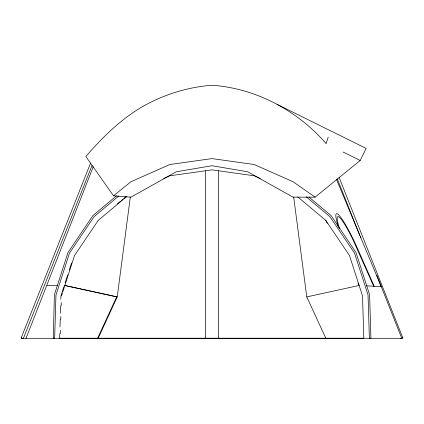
<?xml version="1.0" encoding="UTF-8"?>
<svg xmlns="http://www.w3.org/2000/svg" width="424" height="424" viewBox="0 0 424 424"><rect width="100%" height="100%" fill="white"/><g stroke="black" fill="none" stroke-linecap="round" stroke-linejoin="round"><path stroke-width="0.64" d="M59.795 333.609L59.651 338.241L363.278 338.241M59.996 326.989L60.213 319.707M60.415 313.092L60.637 305.81M60.839 299.19L60.939 295.883L63.918 286.64M60.325 333.656L60.425 330.349M60.749 319.76L60.849 316.452M61.173 305.863L61.273 302.55M98.14 338.288L117.231 296.917L130.327 196.99M402.8 337.901L400.733 338.675L402.8 337.901L339.046 177.237M328.213 137.084L326.167 143.646C297.436 110.558 255.958 88.287 212 85.256C189.947 86.92 168.392 93.163 148.734 103.265C123.978 115.996 103.944 135.68 85.849 156.483L113.515 195.824L131.011 197.149L176.31 171.747L212 165.736L247.69 171.747L292.989 197.149L315.127 197.149L360.183 160.484L366.151 148.416L277.148 104.368M65.121 282.919L67.734 274.826M69.34 269.849L71.55 263.002M61.475 295.936L62.466 292.851M62.863 291.622L74.492 255.582L98.23 220.379L126.829 196.434M26.028 338.288L93.238 166.69M92.029 165.392L23.267 338.675L22.138 338.522L21.2 337.901L90.572 163.076M97.605 338.241L116.695 296.864L64.316 285.41M116.478 195.851L92.877 215.615L68.025 252.476L54.389 294.722L53.297 338.336M118.789 195.973L94.07 216.675L69.462 253.165L55.963 294.993L54.648 338.315L53.175 338.315M117.263 203.944L120.273 201.427M121.275 200.584L122.78 199.322M123.782 198.485L125.79 196.805M113.515 195.824L130.841 181.806L169.775 164.517L212 158.603L254.225 164.517L293.159 181.806L315.127 197.149M21.2 337.901L23.267 338.675M163.786 178.446L169.775 175.785L212 169.87L254.225 175.785L260.214 178.446M369.378 338.288L370.931 338.267L369.611 294.722L355.974 252.476L331.123 215.615L309.027 197.112M53.175 338.225L54.622 338.288M293.673 196.99L306.769 296.917L359.149 285.458L357.946 283.115M46.99 285.458L57.574 285.458M22.234 338.288L401.767 338.288L376.872 275.558M366.304 285.834L381.266 286.624L336.333 179.082M64.851 285.458L117.231 296.917M343.175 152.062L360.183 160.484M306.218 196.816L329.93 216.675L354.538 253.165L368.037 294.993L369.378 338.336L370.703 338.288M297.675 196.853L325.77 220.379L349.509 255.582L362.525 295.936L363.813 338.288M325.77 220.379L327.27 223.31M306.769 296.917L325.86 338.288M374.175 286.248L356.997 247.367A37.794 4.881 65.7 0 0 339.126 215.35A37.794 4.881 65.7 0 0 338.453 227.147M373.714 286.226L352.768 239.284A34.604 4.468 65.7 0 0 339.189 217.136A34.604 4.468 65.7 0 0 339.481 228.573M337.34 178.912L359.769 235.442M360.257 236.672L360.745 237.901M218.328 170.755L218.328 338.288M205.672 170.755L205.672 338.288"/></g></svg>
